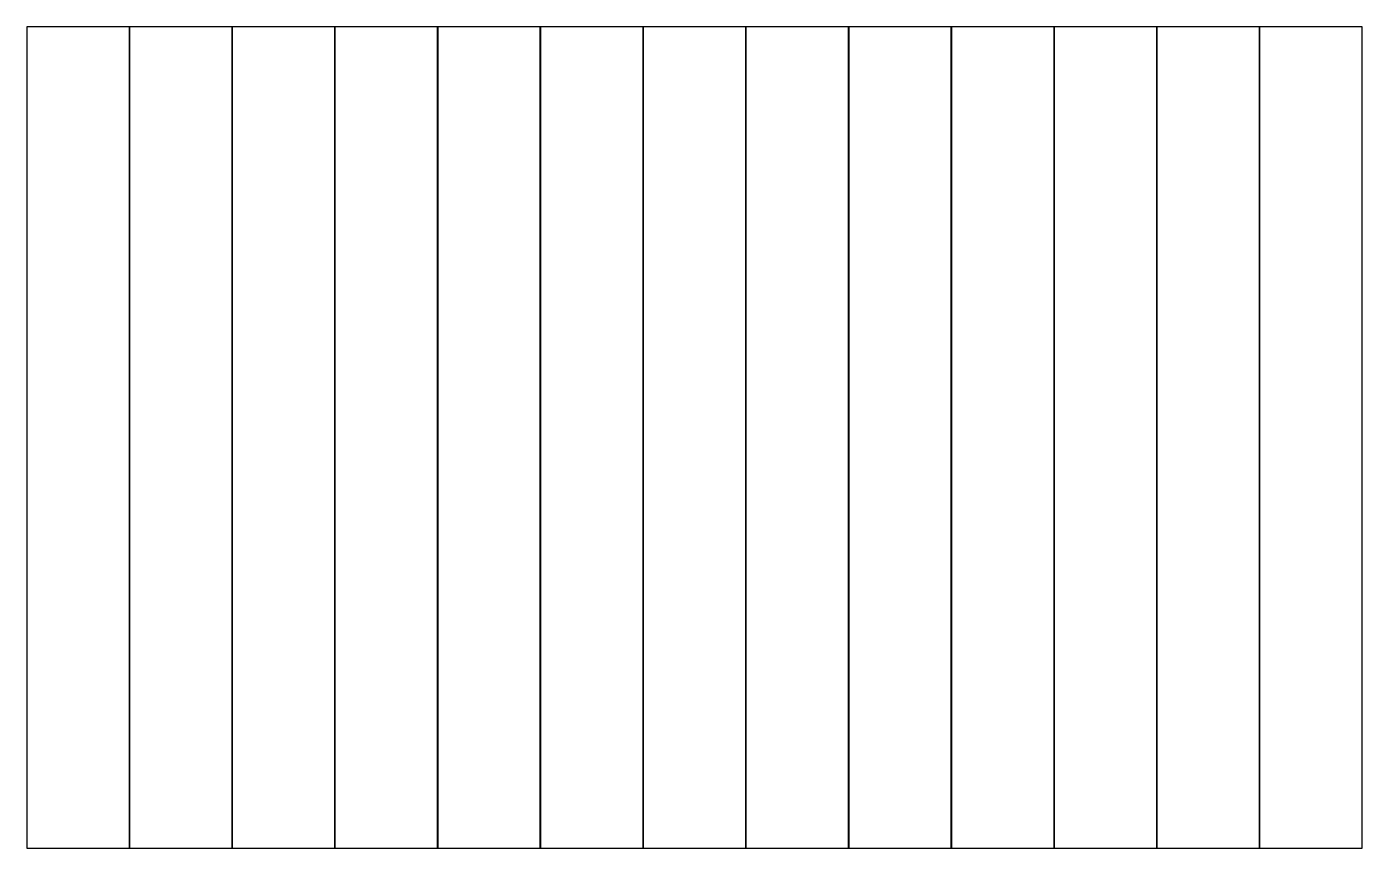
# Model space of a CAD drawing. Header units: metres. Extents: x 0 to 2602, y 0 to 1601.
import ezdxf

# ---------------------------------------------------------------- set-up
doc = ezdxf.new("R2010")
doc.units = ezdxf.units.M

msp = doc.modelspace()

# ---------------------------------------------------------------- linework, layer by layer
at = {"layer": 'PARAMETRIX'}
for p, q in [((200, 1601.4), (0, 1601.4)), ((0, 1601.4), (0, 0)), ((200, 0), (200, 1601.4)), ((400.2, 1601.4), (200.2, 1601.4)), ((200.2, 1601.4), (200.2, 0)), ((400.2, 0), (400.2, 1601.4)), ((600.4, 1601.4), (400.4, 1601.4)), ((400.4, 1601.4), (400.4, 0)), ((600.4, 0), (600.4, 1601.4)), ((800.6, 1601.4), (600.6, 1601.4)), ((600.6, 1601.4), (600.6, 0)), ((800.6, 0), (800.6, 1601.4)), ((1000.8, 1601.4), (800.8, 1601.4)), ((800.8, 1601.4), (800.8, 0)), ((1000.8, 0), (1000.8, 1601.4)), ((1201, 1601.4), (1001, 1601.4)), ((1001, 1601.4), (1001, 0)), ((1201, 0), (1201, 1601.4)), ((1401.2, 1601.4), (1201.2, 1601.4)), ((1201.2, 1601.4), (1201.2, 0)), ((1401.2, 0), (1401.2, 1601.4)), ((1601.4, 1601.4), (1401.4, 1601.4)), ((1401.4, 1601.4), (1401.4, 0)), ((1601.4, 0), (1601.4, 1601.4)), ((1801.6, 1601.4), (1601.6, 1601.4)), ((1601.6, 1601.4), (1601.6, 0)), ((1801.6, 0), (1801.6, 1601.4)), ((2001.8, 1601.4), (1801.8, 1601.4)), ((1801.8, 1601.4), (1801.8, 0)), ((2001.8, 0), (2001.8, 1601.4)), ((2202, 1601.4), (2002, 1601.4)), ((2002, 1601.4), (2002, 0)), ((2202, 0), (2202, 1601.4)), ((2402.2, 1601.4), (2202.2, 1601.4)), ((2202.2, 1601.4), (2202.2, 0)), ((2402.2, 0), (2402.2, 1601.4)), ((2602.4, 1601.4), (2402.4, 1601.4)), ((2402.4, 1601.4), (2402.4, 0)), ((2602.4, 0), (2602.4, 1601.4)), ((0, 0), (200, 0)), ((200.2, 0), (400.2, 0)), ((400.4, 0), (600.4, 0)), ((600.6, 0), (800.6, 0)), ((800.8, 0), (1000.8, 0)), ((1001, 0), (1201, 0)), ((1201.2, 0), (1401.2, 0)), ((1401.4, 0), (1601.4, 0)), ((1601.6, 0), (1801.6, 0)), ((1801.8, 0), (2001.8, 0)), ((2002, 0), (2202, 0)), ((2202.2, 0), (2402.2, 0)), ((2402.4, 0), (2602.4, 0))]:
    msp.add_line(p, q, dxfattribs=at)

doc.saveas('drawing.dxf')
